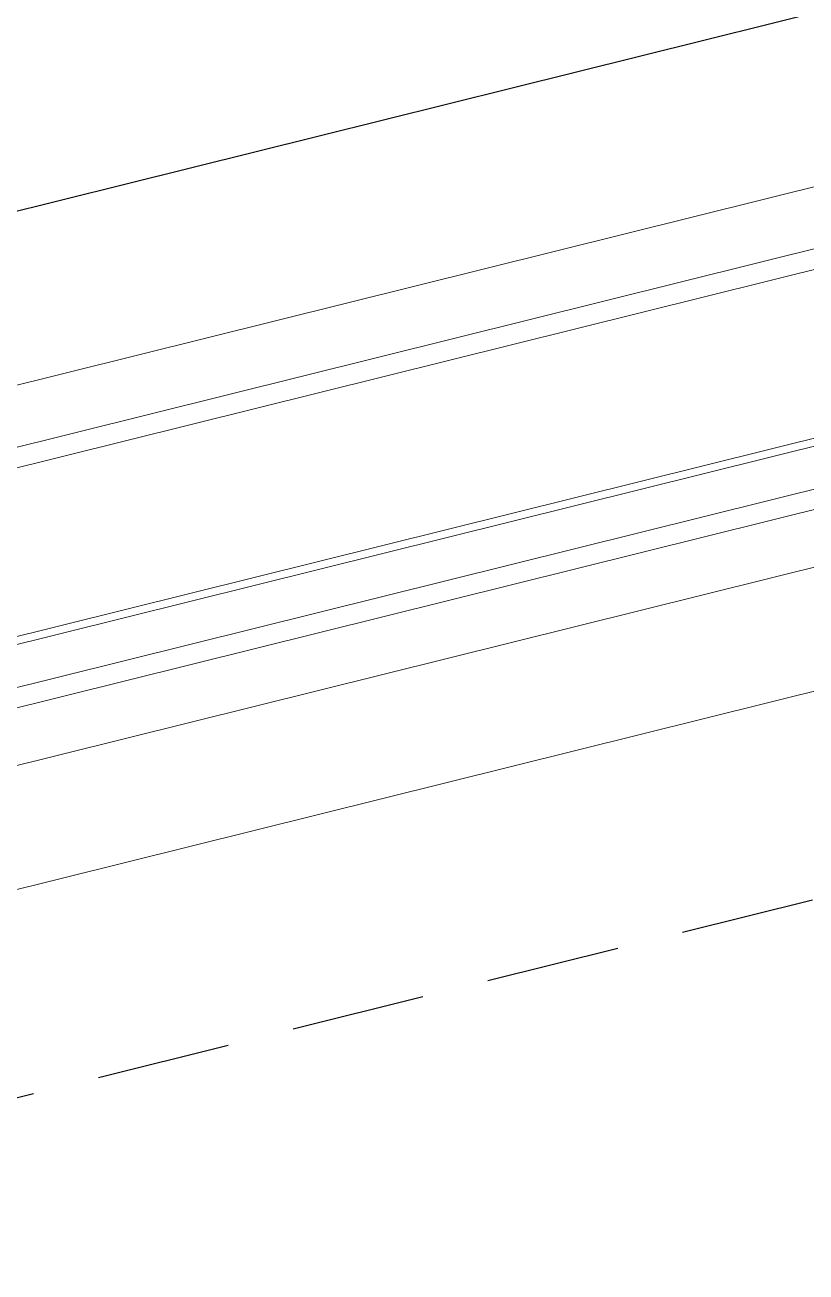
# Model space of a CAD drawing. Header units: inches. Extents: x 252212 to 296477, y 417293 to 492071.
# Drawn here: x 289269.5 to 289561.5, y 489753.6 to 490220 of the extents above; entities that cross this region are included whole.
import ezdxf

# ---------------------------------------------------------------- set-up
doc = ezdxf.new("R2010")
doc.units = ezdxf.units.IN
doc.header["$MEASUREMENT"] = 0
doc.linetypes.add('HIDDEN', pattern=[0.375, 0.25, -0.125])
doc.layers.add('8', color=8, linetype='Continuous')
doc.layers.add('CQ spot detail elevation', color=1, linetype='Continuous')
doc.layers.add('GRC', color=41, linetype='Continuous', lineweight=0)

msp = doc.modelspace()

# ---------------------------------------------------------------- hatches: boundary and pattern name
at = {"layer": '8'}
h = msp.add_hatch(dxfattribs=at)
h.set_pattern_fill('ANSI31', color=256, scale=100, angle=13.97142328298568, style=0)
h.set_pattern_definition([(58.97142328298569, (252334.1004804923, 494088.5561935391), (-10.71137893550929, 6.443319121378964), [])])
edge = h.paths.add_edge_path()
edge.add_line((289768.5933645254, 490467.8070775935), (290775.9238635655, 490718.4291992036))
edge.add_arc((290812.1395520105, 490572.8667593007), 150.0000000001258, 13.971423282992305, 103.9714232829923, ccw=False)
edge.add_line((290957.7019919134, 490609.0824477457), (290999.9536284329, 490439.2596011907))
edge.add_line((290999.9536284329, 490439.2596011907), (290914.0717888897, 490417.892345008))
edge.add_line((290914.0717888897, 490417.892345008), (290841.0322103091, 490477.006642513))
edge.add_line((290841.0322103091, 490477.006642513), (290803.1162501985, 490467.5732158743))
edge.add_line((290803.1162501985, 490467.5732158743), (290808.5486034657, 490445.7388498872))
edge.add_line((290808.5486034657, 490445.7388498872), (290817.2823498599, 490447.9117911939))
edge.add_line((290817.2823498599, 490447.9117911939), (290819.0931342822, 490440.6336691987))
edge.add_arc((290826.7002270088, 490413.7385260719), 27.95025194087214, 43.49044862404088, 105.793164101679, ccw=False)
edge.add_arc((290819.1971125461, 490410.181378816), 35.93479784872101, 20.498674765624628, 39.36810408858548, ccw=False)
edge.add_arc((290540.5748211879, 490305.7588293093), 333.482178661726, 18.722871093585695, 20.540080650232028, ccw=False)
edge.add_arc((290906.6122262182, 490431.2098629044), 53.4702403536314, 200.1349953782089, 216.816241261213)
edge.add_arc((290877.7198640837, 490410.7369135756), 18.0953021038039, 219.7429161595523, 290.8023934842715)
edge.add_line((290884.1463384921, 490393.8212289928), (290884.870652261, 490390.9099801946))
edge.add_arc((290886.7537494292, 490383.3412101355), 7.799508648127477, 103.9714232830716, 322.4387256688891)
edge.add_line((290892.9364343919, 490378.5865553843), (290895.1093756987, 490369.8528089903))
edge.add_arc((290900.179572081, 490349.4740674039), 21.0000000000131, 13.971423282969113, 103.97142328296923, ccw=False)
edge.add_line((290920.5583136674, 490354.5442637862), (290968.1087107022, 490366.3747220115))
edge.add_line((290968.1087107022, 490366.3747220115), (290978.9732100095, 490322.7068229492))
edge.add_line((290978.9732100095, 490322.7068229492), (291095.430973136, 490351.6813803737))
edge.add_line((291095.430973136, 490351.6813803737), (291090.6022007648, 490371.0897140626))
edge.add_line((291090.6022007648, 490371.0897140626), (291110.0104885895, 490375.9184631931))
edge.add_line((291110.0104885895, 490375.9184631931), (291103.9745272995, 490400.1788840028))
edge.add_line((291103.9745272995, 490400.1788840028), (291039.434084173, 490384.1213285701))
edge.add_line((291039.434084173, 490384.1213285701), (290981.9623985638, 490615.1183958199))
edge.add_arc((290812.1395520105, 490572.8667593008), 175.0000000000244, 13.97142328298912, 103.9714232829937)
edge.add_line((290769.8879154914, 490742.689605854), (289762.5574164513, 490492.067484244))
edge.add_line((289762.5574164513, 490492.067484244), (289035.7698329942, 490311.2429940377))
edge.add_arc((289078.0214695133, 490141.4201474845), 174.9999999999538, 103.9714232829752, 193.9714232830122)
edge.add_line((288908.1986229601, 490099.1685109652), (288965.6702961042, 489868.1714406142))
edge.add_line((288965.6702961042, 489868.1714406142), (288901.1298517954, 489852.1138899339))
edge.add_line((288901.1298517954, 489852.1138899339), (288907.1657948294, 489827.8534645821))
edge.add_line((288907.1657948294, 489827.8534645821), (288926.5740826541, 489832.6822137125))
edge.add_line((288926.5740826541, 489832.6822137125), (288931.4028327448, 489813.2738744802))
edge.add_line((288931.4028327448, 489813.2738744802), (289047.8606255116, 489842.248312771))
edge.add_line((289047.8606255116, 489842.248312771), (289036.9961262044, 489885.9162118333))
edge.add_line((289036.9961262044, 489885.9162118333), (289084.5465232393, 489897.7466700586))
edge.add_arc((289104.9252648257, 489902.8168664409), 21.0000000000131, 103.97142328296923, 193.9714232829691, ccw=False)
edge.add_line((289099.8550684434, 489923.1956080273), (289097.6821271367, 489931.9293544214))
edge.add_arc((289100.9160202036, 489939.0268378335), 7.799508648125218, 245.5041208968311, 463.9714232825535)
edge.add_line((289099.0329230355, 489946.5956078926), (289098.3086092666, 489949.5068566907))
edge.add_arc((289096.0593257326, 489967.4618192863), 18.09530210367771, 277.1404530818795, 348.1999304065622)
edge.add_arc((289060.9419352786, 489972.0092506128), 53.4702403539753, 351.1266053046068, 367.807851187615)
edge.add_arc((289443.0902093563, 490032.705546447), 333.4821786576871, 187.4027659151942, 189.2199754718404, ccw=False)
edge.add_arc((289148.0195474799, 489994.3942611069), 35.93479784889205, 168.574742477847, 187.4441718008201, ccw=False)
edge.add_arc((289139.7243344955, 489994.0208112582), 27.95025194093188, 102.14968246413031, 164.4523979417463, ccw=False)
edge.add_line((289133.8417472139, 490021.3450084182), (289132.0309627917, 490028.6231304133))
edge.add_line((289132.0309627917, 490028.6231304133), (289140.7647091858, 490030.7960717201))
edge.add_line((289140.7647091858, 490030.7960717201), (289135.3323559186, 490052.6304377072))
edge.add_line((289135.3323559186, 490052.6304377072), (289097.416395809, 490043.1970110649))
edge.add_line((289097.416395809, 490043.1970110649), (289060.5925056733, 489956.7488686671))
edge.add_line((289060.5925056733, 489956.7488686671), (288974.7106661302, 489935.3816124845))
edge.add_line((288974.7106661302, 489935.3816124845), (288932.4590296106, 490105.2044590395))
edge.add_arc((289078.0214695134, 490141.4201474845), 150.0000000000128, 103.97142328300299, 193.971423283003, ccw=False)
edge.add_line((289041.8057810683, 490286.9825873873), (289768.5933645254, 490467.8070775935))

# ---------------------------------------------------------------- linework, layer by layer
at = {"ltscale": 0.1}
msp.add_line((290966.6152529263, 490573.2571997322, -8.642302521023141e-07), (288941.372063187, 490069.3801251658, -8.642302521023141e-07), dxfattribs=at)
at = {"layer": 'CQ spot detail elevation', "color": 3, "linetype": 'HIDDEN', "ltscale": 200, "elevation": 4.706203874198748e-07}
msp.add_lwpolyline([(288637.273793338, 490268.1786345643), (289567.428066705, 490499.5994419685), (289709.4151092905, 489928.9080857977), (288779.2608359235, 489697.4872783936)], close=True, dxfattribs=at)
at = {"layer": 'GRC'}
for p, q in [((289135.3323559186, 490052.6304377072, 2.47702417199711e-06), (290803.1162501985, 490467.5732158743, 1.363272697297686e-06)), ((289140.7647091858, 490030.7960717201, 2.47702417199711e-06), (290808.5486034657, 490445.7388498872, 1.363272697297686e-06)), ((289133.8417472139, 490021.3450084182, 2.47702417199711e-06), (290819.0931342822, 490440.6336691987, 1.363272697297686e-06)), ((289098.3086092666, 489949.5068566907, 2.47702417199711e-06), (290879.9691476176, 490392.7819509799, 1.363272697297686e-06)), ((289099.0329230355, 489946.5956078926, 2.47702417199711e-06), (290884.870652261, 490390.9099801946, 1.363272697297686e-06)), ((289102.7991173718, 489931.4580677744, 2.47702417199711e-06), (290888.6368465974, 490375.7724400765, 1.363272697297686e-06)), ((289099.8550684434, 489923.1956080273, 2.47702417199711e-06), (290895.1093756987, 490369.8528089903, 1.363272697297686e-06)), ((289084.5465232393, 489897.7466700586, 2.47702417199711e-06), (290920.5583136674, 490354.5442637862, 1.363272697297686e-06)), ((289047.8606255116, 489842.248312771, 2.47702417199711e-06), (290978.9732100095, 490322.7068229492, 1.363272697297686e-06))]:
    msp.add_line(p, q, dxfattribs=at)

doc.saveas('drawing.dxf')
